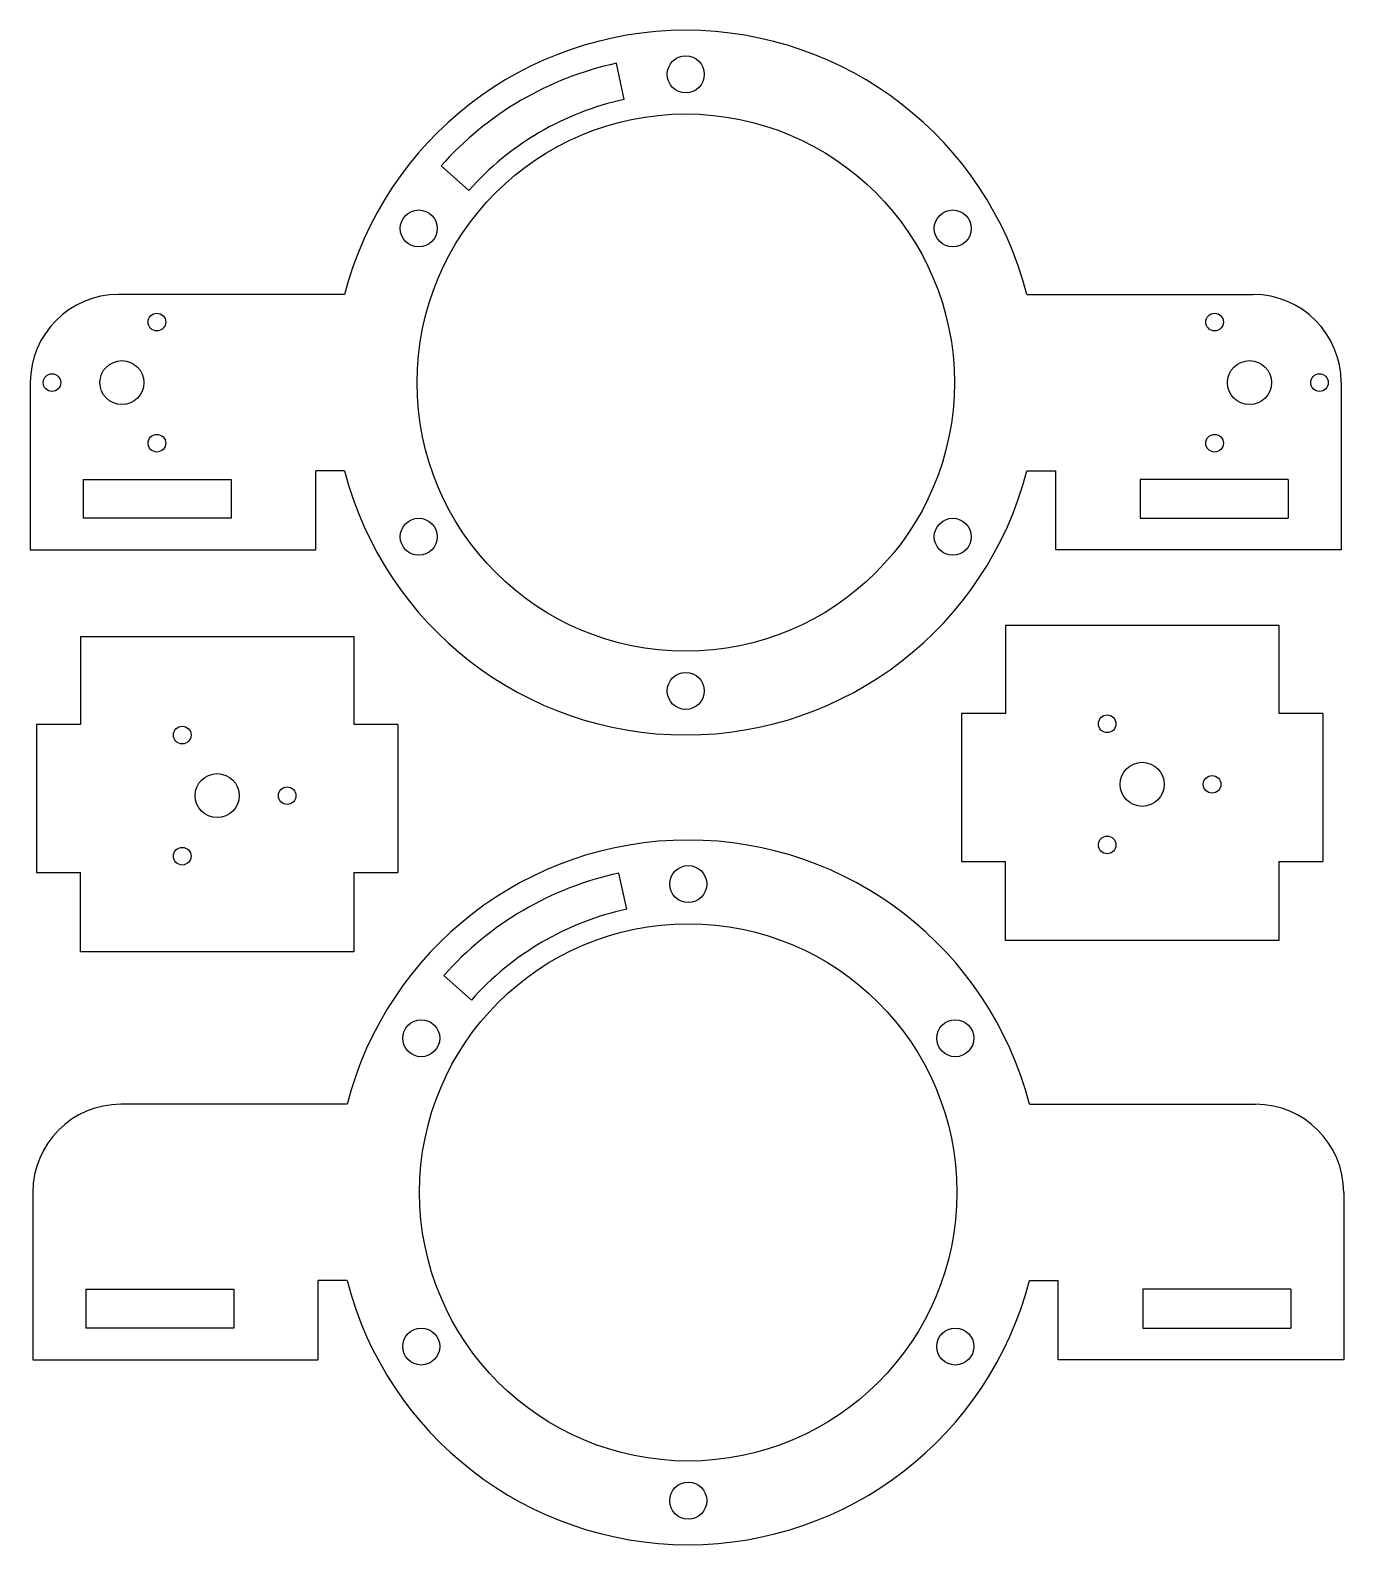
# Model space of a CAD drawing. Header units: inches. Extents: x -3.72 to 3.73, y -6.6 to 2.
import ezdxf

# ---------------------------------------------------------------- set-up
doc = ezdxf.new("R2010")
doc.units = ezdxf.units.IN
doc.header["$MEASUREMENT"] = 0

msp = doc.modelspace()

# ---------------------------------------------------------------- linework, layer by layer
for p, q in [((-0.3491, 1.6075), (-0.3937, 1.8127)), ((-1.2309, 1.0913), (-1.388, 1.2306)), ((-1.9365, 0.5), (-3.22, 0.5)), ((1.9365, 0.5), (3.22, 0.5)), ((-3.72, 0), (-3.72, -0.95)), ((3.72, 0), (3.72, -0.95)), ((-2.1, -0.95), (-2.1, -0.5)), ((-1.9365, -0.5), (-2.1, -0.5)), ((1.9365, -0.5), (2.1, -0.5)), ((2.1, -0.95), (2.1, -0.5)), ((-3.42, -0.55), (-2.58, -0.55)), ((-3.42, -0.55), (-3.42, -0.77)), ((-2.58, -0.55), (-2.58, -0.77)), ((3.42, -0.55), (2.58, -0.55)), ((2.58, -0.55), (2.58, -0.77)), ((3.42, -0.55), (3.42, -0.77)), ((-2.58, -0.77), (-3.42, -0.77)), ((2.58, -0.77), (3.42, -0.77)), ((-3.72, -0.95), (-2.1, -0.95)), ((3.72, -0.95), (2.1, -0.95)), ((-3.4342, -1.4414), (-1.8842, -1.4414)), ((-3.4342, -1.4414), (-3.4342, -1.9414)), ((-1.8842, -1.4414), (-1.8842, -1.9414)), ((1.8154, -1.3773), (3.3654, -1.3773)), ((1.8154, -1.3773), (1.8154, -1.8773)), ((3.3654, -1.3773), (3.3654, -1.8773)), ((1.8154, -1.8773), (1.5654, -1.8773)), ((1.5654, -1.8773), (1.5654, -2.7173)), ((3.6154, -1.8773), (3.3654, -1.8773)), ((3.6154, -1.8773), (3.6154, -2.7173)), ((-3.4342, -1.9414), (-3.6842, -1.9414)), ((-3.6842, -1.9414), (-3.6842, -2.7814)), ((-1.6342, -1.9414), (-1.8842, -1.9414)), ((-1.6342, -1.9414), (-1.6342, -2.7814)), ((1.5654, -2.7173), (1.8154, -2.7173)), ((1.8154, -3.1673), (1.8154, -2.7173)), ((3.3654, -2.7173), (3.6154, -2.7173)), ((3.3654, -2.7173), (3.3654, -3.1673)), ((-3.6842, -2.7814), (-3.4342, -2.7814)), ((-3.4342, -3.2314), (-3.4342, -2.7814)), ((-1.8842, -2.7814), (-1.6342, -2.7814)), ((-1.8842, -2.7814), (-1.8842, -3.2314)), ((-0.3348, -2.9889), (-0.3794, -2.7836)), ((3.3654, -3.1673), (1.8154, -3.1673)), ((-1.8842, -3.2314), (-3.4342, -3.2314)), ((-1.2166, -3.5051), (-1.3737, -3.3658)), ((-1.9222, -4.0964), (-3.2057, -4.0964)), ((1.9508, -4.0964), (3.2343, -4.0964)), ((-3.7057, -4.5964), (-3.7057, -5.5464)), ((3.7343, -4.5964), (3.7343, -5.5464)), ((-3.4057, -5.1464), (-2.5657, -5.1464)), ((-3.4057, -5.1464), (-3.4057, -5.3664)), ((-2.5657, -5.1464), (-2.5657, -5.3664)), ((-2.0857, -5.5464), (-2.0857, -5.0964)), ((-1.9222, -5.0964), (-2.0857, -5.0964)), ((1.9508, -5.0964), (2.1143, -5.0964)), ((2.1143, -5.5464), (2.1143, -5.0964)), ((3.4343, -5.1464), (2.5943, -5.1464)), ((2.5943, -5.1464), (2.5943, -5.3664)), ((3.4343, -5.1464), (3.4343, -5.3664)), ((-2.5657, -5.3664), (-3.4057, -5.3664)), ((2.5943, -5.3664), (3.4343, -5.3664)), ((-3.7057, -5.5464), (-2.0857, -5.5464)), ((3.7343, -5.5464), (2.1143, -5.5464))]:
    msp.add_line(p, q)
for centre, radius in [((0, 1.75), 0.105), ((0, 0), 1.525), ((-1.5155, 0.875), 0.105), ((1.5155, 0.875), 0.105), ((-3.0015, 0.3438), 0.05), ((3.0015, 0.3438), 0.05), ((-3.2, 0), 0.125), ((3.2, 0), 0.125), ((-3.597, 0), 0.05), ((3.597, 0), 0.05), ((-3.0015, -0.3438), 0.05), ((3.0015, -0.3438), 0.05), ((-1.5155, -0.875), 0.105), ((1.5155, -0.875), 0.105), ((0, -1.75), 0.105), ((2.3919, -1.9365), 0.05), ((-2.8577, -2.0006), 0.05), ((-2.6592, -2.3444), 0.125), ((2.5904, -2.2803), 0.125), ((2.9874, -2.2803), 0.05), ((-2.2622, -2.3444), 0.05), ((2.3919, -2.6241), 0.05), ((-2.8577, -2.6882), 0.05), ((0.0143, -2.8464), 0.105), ((0.0143, -4.5964), 1.525), ((-1.5012, -3.7214), 0.105), ((1.5299, -3.7214), 0.105), ((-1.5012, -5.4714), 0.105), ((1.5299, -5.4714), 0.105), ((0.0143, -6.3464), 0.105)]:
    msp.add_circle(centre, radius)
for centre, radius, start, end in [((0, 0), 2, 14.47751, 165.52249), ((0, 0), 1.855, 102.25267, 138.43951), ((0, 0), 1.645, 102.25267, 138.43951), ((-3.22, 0), 0.5, 90, 180), ((3.22, 0), 0.5, 0, 90), ((0, 0), 2, 194.47751, 345.52249), ((0.0143, -4.5964), 2, 14.47751, 165.52249), ((0.0143, -4.5964), 1.855, 102.25267, 138.43951), ((0.0143, -4.5964), 1.645, 102.25267, 138.43951), ((-3.2057, -4.5964), 0.5, 90, 180), ((3.2343, -4.5964), 0.5, 0, 90), ((0.0143, -4.5964), 2, 194.47751, 345.52249)]:
    msp.add_arc(centre, radius, start, end)

doc.saveas('drawing.dxf')
